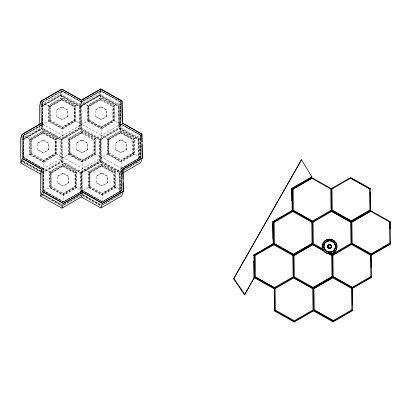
<?xml version="1.0" encoding="UTF-8"?>
<svg xmlns="http://www.w3.org/2000/svg" width="411" height="411" viewBox="0 0 411 411"><rect width="100%" height="100%" fill="white"/><g stroke="black" fill="none" stroke-linecap="round" stroke-linejoin="round"><path stroke-width="0.31" stroke-dasharray="2.06 1.54" d="M48.483 105.493L48.59 121.327L62.308 129.023L75.917 120.885L75.696 105.401L61.979 97.705L48.483 105.493L48.59 121.327L23.633 135.45L29.397 139.093L43.006 130.955L56.723 138.656L56.944 154.14L43.335 162.278L56.831 154.485L62.821 157.439L82.416 168.433L88.185 172.075L101.687 164.287L101.188 128.884L87.471 121.188L87.25 105.704L81.486 102.062L61.886 91.067L42.605 102.195L42.898 131.299L29.397 139.093L29.618 154.577L43.335 162.278L43.849 190.694L63.443 201.688L88.406 187.565L88.298 171.731L101.794 163.943L115.512 171.639L115.619 187.473L102.123 195.261L88.406 187.565L88.298 171.731M61.886 91.067L61.871 98.049L48.375 105.838L42.605 102.195M43.849 190.694L49.526 187.699L63.243 195.395L76.739 187.606L82.729 190.56L102.324 201.554L121.61 190.427L121.096 162.006L107.379 154.31L107.158 138.82L120.659 131.032L120.361 101.928L100.767 90.929L100.752 97.91L87.25 105.704L100.859 97.566L114.577 105.262L114.797 120.752L101.188 128.884L114.797 120.752M23.273 135.383L42.59 124.137L42.282 102.015L42.554 124.256L23.273 135.383L23.586 157.87L43.181 168.87L43.494 190.992L63.412 202.171L82.734 190.925L102.329 201.919L121.933 190.606L102.293 202.032L82.698 191.038M23.088 137.156L23.591 135.563L42.878 124.435L42.569 102.308L61.85 91.18L81.445 102.175L100.731 91.047L120.325 102.041L120.639 124.163L119.211 128.638L99.924 139.766L80.33 128.771L61.044 139.904L41.449 128.905L23.268 139.401M23.057 160.341L22.477 162.16L40.391 172.214M30.296 139.863L30.481 139.293L43.021 132.054L55.773 139.206L55.788 154.171L43.247 161.41L30.496 154.259L30.296 139.863L42.842 132.625L43.021 132.054M41.552 105.493L42.569 102.308M31.123 139.653L31.133 153.889L31.123 139.653L43.032 132.784L55.136 139.57L55.326 153.236L55.146 153.806L43.237 160.68L43.417 160.105L55.326 153.236M29.51 138.748L29.726 154.233L23.941 157.572L23.633 135.45M30.496 154.259L30.481 139.293M23.304 137.541L39.836 128.001L40.93 124.559M42.878 124.435L41.449 128.905L41.388 124.482M37.591 143.28L43.134 140.079L48.77 143.244L48.806 149.779L43.263 152.979L37.627 149.82L37.591 143.28L43.134 140.079M49.269 106.613L49.454 106.038L61.994 98.799L74.745 105.951L74.761 120.916L62.22 128.155L49.469 121.004L49.269 106.613L61.814 99.37L61.994 98.799M50.096 106.403L50.106 120.639L50.096 106.403L62.004 99.529L74.108 106.315L74.299 119.981L74.119 120.551L62.21 127.425L62.39 126.855L74.299 119.981M43.006 130.955L42.898 131.299L56.615 139L56.831 154.485L56.944 154.14M30.943 140.228L42.852 133.354L43.032 132.784M37.627 149.82L43.314 152.81L48.863 149.609M49.469 121.004L49.454 106.038M41.722 104.61L60.396 93.826L61.496 90.389M100.762 90.564L81.481 101.697L61.845 90.816L81.44 101.81L100.762 90.564L120.68 101.743L120.957 123.983L140.552 134.978L120.957 123.983M41.141 106.783L60.422 95.655L61.85 91.18M56.564 110.03L62.107 106.829L67.743 109.989L67.779 116.524L62.236 119.724L56.6 116.565L56.564 110.03L62.107 106.829M61.979 97.705L61.871 98.049L75.588 105.745L75.804 121.23L81.794 124.184L101.389 135.178L107.158 138.82L120.767 130.688L134.484 138.384L134.592 154.217L121.096 162.006L134.705 153.873M49.916 106.973L61.825 100.099L62.004 99.529M56.6 116.565L62.287 119.555L67.836 116.354M48.806 149.779L48.77 143.244M43.247 161.41L43.427 160.835L55.973 153.596M43.181 168.87L23.622 157.757L23.309 135.27M42.652 171.336L43.499 168.685L23.905 157.69L23.591 135.563M55.146 153.806L55.136 139.57M55.788 154.171L55.773 139.206M56.723 138.656L56.615 139L87.471 121.188L87.363 105.36M67.779 116.524L67.743 109.989M62.22 128.155L62.4 127.585L74.946 120.341M75.917 120.885L62.415 128.679L62.806 164.421L49.305 172.214L49.526 187.699L49.418 171.87L62.914 164.076L76.631 171.772L76.739 187.606L76.631 171.772M49.418 171.87L49.305 172.214L43.535 168.572L23.941 157.572M43.494 190.992L43.217 168.751M61.979 206.276L42.384 195.282L43.474 191.87M50.204 172.985L50.383 172.409L62.929 165.171L75.675 172.322L75.696 187.293L63.15 194.531L50.404 187.38L50.204 172.985L62.749 165.746L62.929 165.171M51.031 172.774L51.041 187.01L51.031 172.774L62.94 165.9L75.043 172.692L75.234 186.353L75.049 186.928L63.14 193.802L63.325 193.227L75.234 186.353M74.119 120.551L74.108 106.315M74.761 120.916L74.745 105.951M75.696 105.401L75.588 105.745L100.767 90.929M50.404 187.38L50.383 172.409M95.825 154.007L82.215 162.14L95.712 154.351L95.604 138.517L81.887 130.821L68.39 138.615L68.498 154.444L82.215 162.14L82.729 190.56M60.396 93.826L79.996 104.826L81.275 100.808M57.499 176.401L63.042 173.201L68.678 176.365L68.714 182.9L63.166 186.101L57.53 182.936L57.499 176.401L63.042 173.201M69.176 139.73L69.356 139.159L81.902 131.916L94.648 139.072L94.669 154.038L82.123 161.276L69.377 154.125L69.176 139.73L81.722 132.491L81.902 131.916M81.445 102.175L80.022 106.649L80.33 128.771L80.186 106.12L60.592 95.126L41.306 106.254M69.824 140.094L70.004 139.519L81.912 132.645L81.732 133.221L69.824 140.094L70.014 153.755L82.113 160.547L94.021 153.673L94.016 139.437L94.021 153.673M81.137 127.878L80.849 106.439L99.498 95.676M62.914 164.076L62.806 164.421L76.523 172.117L107.379 154.31L107.271 138.481M50.851 173.35L62.76 166.476L62.94 165.9M57.53 182.936L63.222 185.926L68.771 182.725M68.39 138.615L68.498 154.444L43.535 168.572M69.377 154.125L69.356 139.159M70.014 153.755L70.004 139.519M42.128 117.9L42.256 128.011L61.203 138.646L79.852 127.883L79.564 106.444M76.472 143.146L82.015 139.946L87.651 143.11L87.687 149.645L82.138 152.846L76.503 149.681L76.472 143.146L82.015 139.946M88.149 106.475L88.334 105.904L100.875 98.661L113.626 105.817L113.642 120.783L101.101 128.021L88.35 120.87L88.149 106.475L100.695 99.236L100.875 98.661M88.797 106.839L88.976 106.264L100.885 99.395L100.705 99.965L88.797 106.839L88.987 120.5L101.091 127.292L112.994 120.418L112.989 106.182L112.994 120.418M81.887 130.821L68.277 138.959L62.508 135.317L42.914 124.322M76.503 149.681L82.195 152.671L87.743 149.47M68.714 182.9L68.678 176.365M63.15 194.531L63.335 193.956L75.881 186.717M76.852 187.262L63.351 195.05L63.443 201.688M88.35 120.87L88.334 105.904M88.987 120.5L88.976 106.264M63.412 202.171L82.734 190.925M79.996 104.826L99.277 93.693L100.376 90.25M60.422 95.655L80.022 106.649L99.303 95.516L100.731 91.047M75.049 186.928L75.043 172.692M95.444 109.891L100.988 106.69L106.624 109.855L106.66 116.39L101.111 119.591L95.475 116.426L95.444 109.891L100.988 106.69M75.696 187.293L75.675 172.322M100.859 97.566L100.752 97.91L114.469 105.606L114.684 121.096L120.675 124.05L140.269 135.044L140.583 157.172L115.404 171.983L115.619 187.473L121.61 190.427M95.475 116.426L101.168 119.421L106.716 116.215M87.687 149.645L87.651 143.11M82.113 160.547L82.298 159.971L94.206 153.098M82.123 161.276L82.308 160.701L94.854 153.462M82.036 191.737L81.784 172.81L100.433 162.047M94.669 154.038L94.648 139.072M95.604 138.517L95.712 154.351L101.702 157.305L121.296 168.299M106.66 116.39L106.624 109.855M101.091 127.292L101.27 126.716L113.179 119.848M101.101 128.021L101.281 127.446L113.826 120.207M82.354 191.737L82.693 190.673L102.288 201.667L121.574 190.54L121.26 168.412L140.547 157.285L140.233 135.162L120.639 124.163M89.084 172.851L89.264 172.276L101.81 165.037L114.556 172.188L114.577 187.154L102.031 194.398L89.285 187.241L89.084 172.851L101.625 165.612L101.81 165.037M89.911 172.641L89.922 186.877L89.911 172.641L101.82 165.767L113.919 172.558L114.114 186.219L113.929 186.794L102.02 193.663L102.205 193.093L114.114 186.219M122.201 170.318L119.991 171.628L101.044 160.999L100.757 139.555L101.055 160.953L120.007 171.582M113.642 120.783L113.626 105.817M114.577 105.262L114.469 105.606L120.361 101.928M89.285 187.241L89.264 172.276M62.179 161.086L81.111 171.767L99.76 161.004L99.472 139.56M96.374 176.268L101.923 173.067L107.559 176.227L107.595 182.767L102.046 185.967L96.41 182.803L96.374 176.268L101.923 173.067M108.057 139.596L108.237 139.021L120.783 131.782L133.529 138.933L133.549 153.899L121.004 161.143L108.257 153.986L108.057 139.596L120.603 132.357L120.783 131.782M139.072 158.595L138.805 139.632L119.211 128.638L118.897 106.516L120.325 102.041M120.68 101.743L100.726 90.682M108.884 139.386L108.894 153.622L108.884 139.386L120.793 132.512L132.897 139.303L133.087 152.964L132.902 153.539L120.993 160.413L121.178 159.838L133.087 152.964M101.794 163.943L101.687 164.287L115.404 171.983L115.512 171.639M140.67 158.25L140.398 138.718L120.803 127.718L120.49 105.596L121.219 103.3M96.41 182.803L102.103 185.793L107.646 182.592M89.732 173.216L101.635 166.342L101.82 165.767M108.257 153.986L108.237 139.021M80.849 106.439L81.152 127.831L100.084 138.512L118.748 127.703L118.445 106.305M115.352 143.013L120.896 139.812L126.531 142.977L126.567 149.512L121.019 152.712L115.383 149.547L115.352 143.013L120.896 139.812M120.803 127.718L122.082 123.706M120.767 130.688L120.659 131.032L134.376 138.728L134.592 154.217L140.583 157.172M115.383 149.547L121.075 152.538L126.624 149.337M108.704 139.961L120.613 133.087L120.793 132.512M107.595 182.767L107.559 176.227M102.031 194.398L102.216 193.822L114.761 186.584M115.727 187.128L102.231 194.917L102.324 201.554M113.929 186.794L113.919 172.558M114.577 187.154L114.556 172.188M126.567 149.512L126.531 142.977M121.004 161.143L121.188 160.567L133.734 153.329M121.26 168.412L119.832 172.887L120.099 191.85M121.62 168.479L140.906 157.351L121.62 168.479L121.897 190.719M122.18 171.5L121.451 173.796L121.692 190.863M132.902 153.539L132.897 139.303M133.549 153.899L133.529 138.933M134.484 138.384L134.376 138.728L140.269 135.044M120.361 192.358L120.146 195.014L102.514 205.187M138.805 139.632L140.233 135.162M140.398 138.718L141.312 135.846M122.586 171.3L139.118 161.759L139.36 160.999L122.827 170.539M140.208 158.348L140.547 157.285M42.246 102.128L61.881 90.703M41.383 106.028L60.664 94.895L80.263 105.889L99.544 94.761L119.139 105.755L119.452 127.883L139.046 138.877L139.324 158.471M41.953 106.619L60.617 95.809L79.549 106.485L79.852 127.883M22.41 139.278L41.691 128.15L41.639 124.358M22.333 139.509L41.619 128.381L61.213 139.375L80.499 128.247L100.094 139.242L119.38 128.109L138.975 139.108L139.252 158.703M80.186 106.12L99.472 94.992L119.067 105.987L119.38 128.109M22.995 139.827L41.645 129.064L60.576 139.74M22.98 139.874L41.629 129.111M80.833 106.485L99.483 95.722L118.43 106.351L118.733 127.749M79.868 127.836L61.218 138.599L42.271 127.965M120.675 124.05L95.496 138.861L81.779 131.166L81.486 102.062M42.23 171.901L60.879 161.138L60.592 139.694M42.241 172.63L61.527 161.497L81.121 172.497L100.407 161.364L120.002 172.358L123.305 170.452M42.626 172.841L61.357 162.026L61.213 139.375L61.357 162.026L80.952 173.021L100.238 161.893L100.094 139.242L100.238 161.893L119.832 172.887L122.036 171.613M100.741 139.601L119.406 128.792L138.337 139.473L138.615 158.98M81.126 171.721L99.775 160.958M81.768 172.856L100.418 162.093L119.365 172.728L119.642 192.235L119.38 172.682M82.693 190.673L63.407 201.806L43.813 190.807L43.499 168.685M64.424 204.246L80.957 194.706M122.278 170.858L120.074 172.132L120.351 191.726M64.352 204.478L81.435 194.619M123.86 170.133L139.288 161.23L139.257 159.334M63.633 205.32L80.715 195.466M103.305 204.113L120.387 194.254M101.579 205.295L120.315 194.485M99.277 93.693L120.49 105.596M99.303 95.516L118.897 106.516M100.695 99.236L113.441 106.387M100.705 99.965L112.804 106.757M100.936 106.865L106.572 110.025M61.814 99.37L74.561 106.526M120.603 132.357L133.349 139.509M61.825 100.099L73.923 106.891M120.613 133.087L132.712 139.874M89.172 119.93L101.27 126.716M88.535 120.295L101.281 127.446M87.579 120.844L101.296 128.545M62.056 106.999L67.692 110.163M120.839 139.987L126.475 143.146M81.722 132.491L94.468 139.642M81.732 133.221L93.831 140.012M50.291 120.063L62.39 126.855M109.079 153.046L121.178 159.838M49.654 120.428L62.4 127.585M108.442 153.416L121.188 160.567M48.698 120.983L62.415 128.679M107.487 153.966L121.204 161.662M81.964 140.12L87.6 143.28M42.842 132.625L55.588 139.776M101.625 165.612L114.376 172.764M42.852 133.354L54.951 140.146M101.635 166.342L113.739 173.129M70.199 153.185L82.298 159.971M69.562 153.55L82.308 160.701M68.606 154.099L82.323 161.795M43.083 140.254L48.719 143.413M101.866 173.237L107.502 176.401M62.749 165.746L75.496 172.897M62.76 166.476L74.859 173.267M31.318 153.318L43.417 160.105M90.107 186.301L102.205 193.093M30.681 153.683L43.427 160.835M89.47 186.671L102.216 193.822M29.726 154.233L43.443 161.934M88.514 187.221L102.231 194.917M62.991 173.375L68.627 176.535M23.299 161.22L41.691 171.541M83.197 194.829L100.474 204.524M40.561 170.961L23.283 161.266L23.263 160.007M82.066 194.254L100.459 204.57M40.632 171.459L22.718 161.405L22.692 159.509M82.626 195.02L101.101 205.387M41.681 172.317L22.646 161.636L22.62 159.735M82.554 195.246L101.029 205.613M82.945 196.088L100.859 206.142M51.226 186.435L63.325 193.227M50.589 186.805L63.335 193.956M49.633 187.354L63.351 195.05M43.53 190.879L63.448 202.053M43.201 194.341L62.153 204.971M62.138 205.017L43.191 194.388L43.186 193.083M42.626 194.526L62.22 205.521M42.554 194.752L62.148 205.747M140.588 134.865L140.87 157.464M139.082 159.232L139.118 161.759M138.353 139.427L138.625 158.934M120.002 172.358L120.269 191.326M99.76 161.004L99.457 139.606L80.51 128.977L61.876 139.694L62.164 161.133M81.784 172.81L82.046 191.69M81.399 192.091L81.121 172.497L81.219 191.988M80.499 172.815L80.772 192.322M80.761 192.369L80.484 172.861L61.552 162.186L42.903 172.944L42.97 178.657M41.568 124.584L41.619 128.381M42.369 194.018L42.384 195.282M39.8 125.473L39.836 128.001M23.119 148.638L23.227 157.49"/><path stroke-width="0.62" d="M330.809 245.357C332.047 246.143 328.106 243.939 330.444 245.084M329.612 248.301L329.226 248.018L330.064 248.239L331.117 247.432L331.081 245.624M328.374 247.797L328.738 248.069L327.906 247.026L328.065 245.721L328.774 244.961L330.059 244.792M22.014 134.541L41.336 123.3L22.05 134.428L20.55 139.129L20.889 163.08L40.483 174.074L40.792 196.201L62.004 208.1L81.291 196.972L82.791 192.271L102.385 203.265L123.259 191.218L122.951 169.091L142.237 157.963L141.898 134.012L122.303 123.017L121.99 100.895L100.777 88.992L81.496 100.12L61.897 89.125L41.023 101.173L39.523 105.874L39.78 124.209M20.889 163.08L22.389 158.379L41.984 169.373L42.256 191.613L63.469 203.512L82.755 192.384L102.349 203.378L123.223 191.331L123.089 181.852M40.483 174.074L41.984 169.373M40.792 196.201L42.292 191.495L63.505 203.399L82.791 192.271M62.004 208.1L63.505 203.399M81.46 100.238L100.777 88.992M122.237 121.235L121.99 100.895M122.303 123.017L141.862 134.13L141.97 141.692M81.291 196.972L100.885 207.966L102.385 203.265M123.053 179.319L122.951 169.091M123.259 191.218L121.759 195.919L100.885 207.966M142.237 157.963L140.732 162.664L122.55 173.159M311.759 176.828L291.841 188.325L292.149 210.447L272.868 221.58L273.176 243.702L253.895 254.835L254.214 277.687L244.545 294.887L233.648 278.91L233.833 278.334L301.494 159.745L311.759 176.828L311.579 177.403L291.656 188.896L291.825 200.907M253.895 254.835L253.71 255.406L272.996 244.278L273.176 243.702M323.889 250.258L312.689 243.975L293.408 255.108L273.808 244.113L254.527 255.241L254.358 255.77L254.671 277.893L274.265 288.887L274.574 311.014L294.173 322.008L313.454 310.88L313.31 288.229L293.716 277.23L274.435 288.363L274.265 288.887M244.545 294.887L254.214 277.687M254.671 277.893L254.527 255.241M272.868 221.58L272.683 222.151L291.969 211.023L292.149 210.447M371.164 267.376L370.999 255.365L390.28 244.237L390.45 243.708L390.137 221.586L370.542 210.586L351.261 221.719L331.662 210.725L312.381 221.853L292.781 210.858L273.5 221.986L273.644 244.637M291.656 188.896L291.841 188.325M301.494 159.745L233.648 278.91M292.473 188.731L292.617 211.388L292.473 188.731L311.754 177.603L331.353 188.598L350.634 177.47L370.234 188.464L370.542 210.586M311.589 178.133L311.754 177.603M274.574 311.014L274.435 288.363L254.835 277.368M294.173 322.008L294.338 321.479L313.624 310.351L333.218 321.345L352.504 310.218L352.191 288.09L332.597 277.096L313.31 288.229M327.896 246.138L327.906 247.026M327.993 246.898L327.844 246.585M328.091 247.443L329.211 248.08L330.09 248.074M350.47 177.994L350.634 177.47M329.622 244.735L329.113 244.915M330.454 245.013L330.809 245.275M330.84 247.638L331.122 247.237L330.845 247.792M370.064 188.993L370.234 188.464M313.454 310.88L333.049 321.875L333.218 321.345M352.258 305.054L352.191 288.09L371.477 276.963L371.164 254.835L351.569 243.841L332.283 254.974L330.048 253.715M352.504 310.218L352.335 310.747L333.049 321.875M370.999 255.365L371.164 254.835L390.45 243.708M371.477 276.963L371.308 277.492L352.027 288.62M390.137 221.586L390.07 229.066M327.983 246.035L328.065 245.721M330.495 247.905L330.86 247.581M40.987 101.286L61.311 89.557M122.915 169.209L142.196 158.076L142 144.21M292.303 189.26L293.408 188.623M293.12 189.096L311.764 178.333M273.88 222.197L274.985 221.56M281.042 218.061L282.146 217.429M332.283 188.49L333.388 187.853M330.716 188.968L311.779 178.287L293.135 189.05L293.418 210.489L312.37 221.123L331.03 210.314M269.786 246.867L270.885 246.23M271.99 245.593L273.089 244.956M313.023 222.217L331.687 211.408L350.64 222.038L350.922 243.482L332.273 254.245L331.174 253.572M312.057 243.569L293.408 254.332L274.461 243.697M369.91 210.18L351.261 220.943L332.314 210.309M294.05 255.467L312.699 244.709L323.847 250.962M351.903 222.079L370.552 211.316M275.077 288.722L293.742 277.918L312.689 288.548L312.992 309.945L294.327 320.75L275.396 310.074M332.931 255.334L351.595 244.524L370.532 255.205M313.316 287.453L331.965 276.69L331.662 255.293L328.877 253.731M389.515 221.904L389.803 243.343L371.169 254.06L352.222 243.43M331.949 276.737L313.3 287.495L294.368 276.819L294.065 255.426L312.714 244.663L323.863 250.916M389.803 243.343L371.154 254.106L352.206 243.476L351.919 222.032L370.568 211.275L389.505 221.95M313.958 288.589L332.607 277.826M370.845 276.552L352.181 287.361L333.234 276.731L332.946 255.288M351.873 309.807L333.208 320.616L314.261 309.986L313.973 288.543L332.622 277.779L351.554 288.46M328.759 245.018L329.185 244.792M328.815 247.854L329.226 248.018M369.612 188.783L350.66 178.153L332.001 188.962L332.299 210.355L351.251 220.99L369.895 210.227L369.612 188.783L350.645 178.199M331.672 211.454L350.624 222.084M100.741 89.105L121.954 101.008M293.433 210.442L312.386 221.077M311.743 222.217L292.807 211.542L274.147 222.351L274.445 243.744L293.397 254.378L312.041 243.615L311.759 222.176M62.421 89.557L80.9 99.919M322.799 248.927L313.341 243.564L313.038 222.171M328.862 253.777L331.651 255.339M333.249 276.685L352.196 287.315M292.771 255.472L273.834 244.797L255.185 255.56L255.472 276.999L274.425 287.633L293.084 276.824L292.786 255.426M293.726 277.959L312.679 288.594M255.488 276.952L274.435 287.587M314.276 309.94L333.223 320.57M41.948 169.486L22.353 158.492L22.05 134.428M274.743 310.485L294.338 321.479M233.833 278.334L244.73 294.317M328.014 246.841L328.168 247.304M331.281 247.016L331.117 247.432M390.245 241.709L390.28 244.237M370.106 192.153L370.347 209.22M370.542 255.159L370.83 276.598M351.261 221.719L351.569 243.841M351.569 288.414L351.857 309.853M331.353 188.598L331.662 210.725M332.283 254.974L332.597 277.096M330.732 188.921L331.014 210.36M312.381 221.853L312.689 243.975M293.408 255.108L293.716 277.23M275.093 288.676L275.38 310.12M273.5 221.986L273.808 244.113M272.704 223.414L272.925 239.217M253.793 261.119L254.034 278.262M41.023 101.173L41.3 123.413M323.128 250.304A7.532 7.398 17.7 0 0 336.152 250.258A7.532 7.398 17.7 0 0 329.483 239.166A7.532 7.398 17.7 0 0 323.128 250.304M323.359 250.078A7.306 7.177 17.7 0 0 335.993 250.037A7.306 7.177 17.7 0 0 329.524 239.274A7.306 7.177 17.7 0 0 323.359 250.078M324.479 249.431A6.001 5.893 17.7 0 0 334.857 249.395A6.001 5.893 17.7 0 0 329.545 240.558A6.001 5.893 17.7 0 0 324.479 249.431M324.618 249.354A5.841 5.739 17.7 0 0 334.713 249.318A5.841 5.739 17.7 0 0 329.545 240.718A5.841 5.739 17.7 0 0 324.618 249.354M327.968 247.417A1.932 1.901 17.7 0 0 331.312 247.407A1.932 1.901 17.7 0 0 329.601 244.56A1.932 1.901 17.7 0 0 327.968 247.417M324.5 249.374A6.001 5.893 17.7 0 0 334.873 249.338A6.001 5.893 17.7 0 0 329.56 240.502A6.001 5.893 17.7 0 0 324.5 249.374M324.633 249.297A5.841 5.739 17.7 0 0 334.734 249.261A5.841 5.739 17.7 0 0 329.565 240.656A5.841 5.739 17.7 0 0 324.633 249.297M327.988 247.36A1.932 1.901 17.7 0 0 331.328 247.35A1.932 1.901 17.7 0 0 329.617 244.504A1.932 1.901 17.7 0 0 327.988 247.36"/></g></svg>
